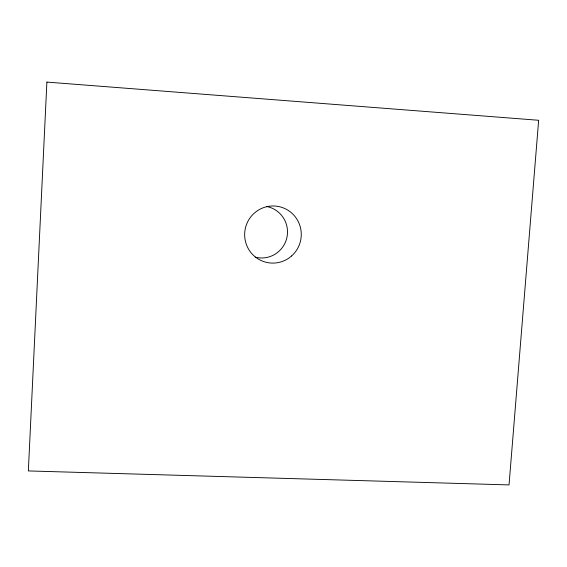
<?xml version="1.0" encoding="UTF-8"?>
<svg xmlns="http://www.w3.org/2000/svg" width="567" height="567" viewBox="0 0 567 567"><rect width="100%" height="100%" fill="white"/><g stroke="black" fill="none" stroke-linecap="round" stroke-linejoin="round"><path stroke-width="0.85" d="M266.802 206.53A25.983 25.77 -78.5 0 1 286.852 237.779A25.983 25.77 -78.5 0 1 255.2 257.163M46.891 82.087L28.35 470.929L509.038 484.913L538.65 120.275L46.891 82.087M291.573 255.979A28.577 28.293 -76.7 0 0 282.132 207.472A28.577 28.293 -76.7 0 0 245.178 240.16A28.577 28.293 -76.7 0 0 291.573 255.979"/></g></svg>
